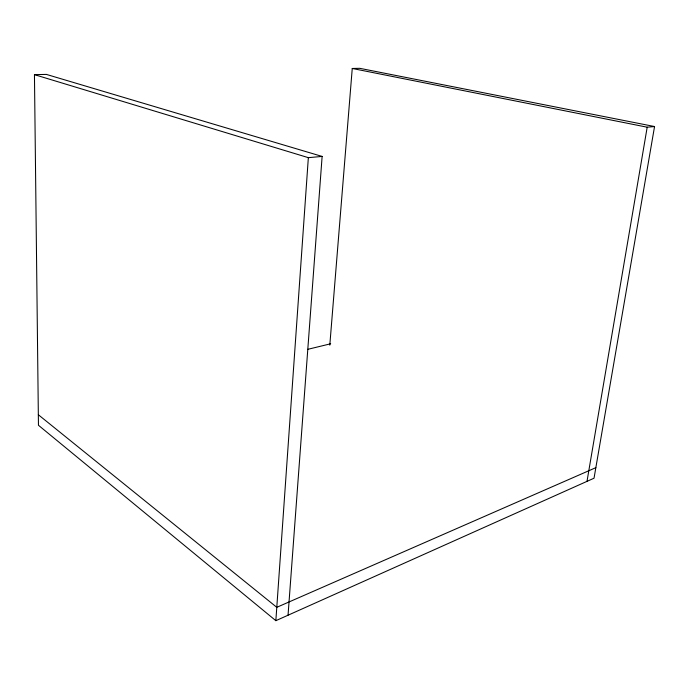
<?xml version="1.0" encoding="UTF-8"?>
<svg xmlns="http://www.w3.org/2000/svg" width="689" height="689" viewBox="0 0 689 689"><rect width="100%" height="100%" fill="white"/><g stroke="black" fill="none" stroke-linecap="round" stroke-linejoin="round"><path stroke-width="1.03" d="M275.85 620.677L308.345 157.66L34.45 74.645L38.455 425.268L275.85 620.677L594.03 478.209L654.55 126.535L359.761 68.323L352.251 68.469L329.798 345.163M288.045 615.217L322.125 156.429L46.396 74.412L34.45 74.645M587.002 481.353L647.195 127.198L654.55 126.535M595.847 467.667L276.789 607.319L38.334 414.735M307.699 349.349L330.668 343.777M308.345 157.66L322.125 156.429M352.251 68.469L647.195 127.198"/></g></svg>
